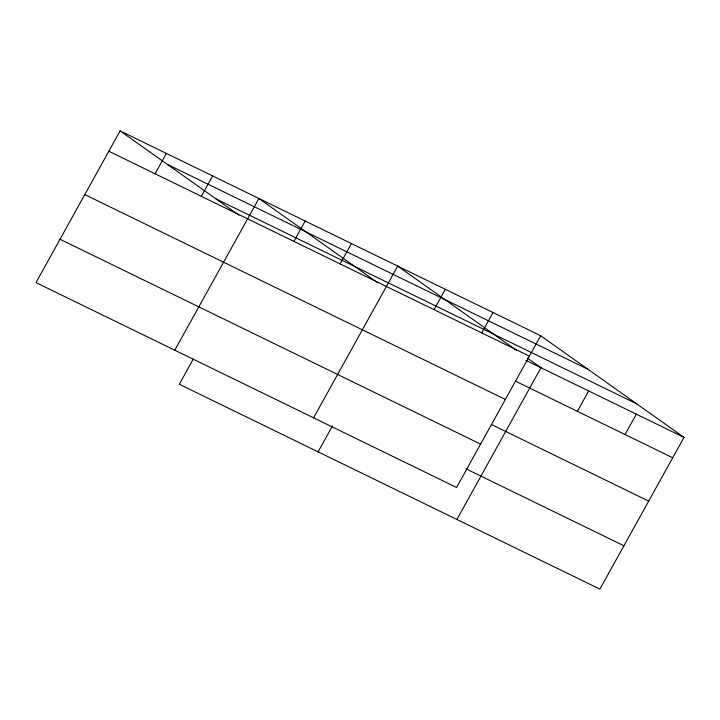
<?xml version="1.0" encoding="UTF-8"?>
<svg xmlns="http://www.w3.org/2000/svg" width="720" height="720" viewBox="0 0 720 720"><rect width="100%" height="100%" fill="white"/><g stroke="black" fill="none" stroke-linecap="round" stroke-linejoin="round"><path stroke-width="1.08" d="M120.105 130.878L36 282.618L456.579 487.476L540.684 335.745L120.105 130.878L238.869 215.109M155.079 173.781L166.374 153.414M201.348 196.317L212.634 175.95M174.789 350.217L258.903 198.486L377.658 282.708M193.194 359.208L179.316 384.255L599.895 589.122L684 437.382L540.684 335.745M293.877 241.389L305.163 221.022M340.137 263.925L351.423 243.558M313.578 417.825L397.692 266.085L516.447 350.316M318.105 451.863L332.523 425.853M434.07 309.672L445.356 289.305M481.734 332.892L493.02 312.525M456.894 519.471L540.999 367.731L527.364 358.056M577.377 411.318L588.672 390.951M625.041 434.538L636.336 414.171M167.4 164.421L587.979 369.288M216.126 198.981L636.705 403.839M108.819 151.245L529.398 356.112M525.915 360.387L684 437.382M515.637 381.24L672.714 457.749M84.789 194.598L505.368 399.456M491.607 424.593L648.684 501.102M60.03 239.265L480.609 444.123M465.84 468.765L623.925 545.769"/></g></svg>
